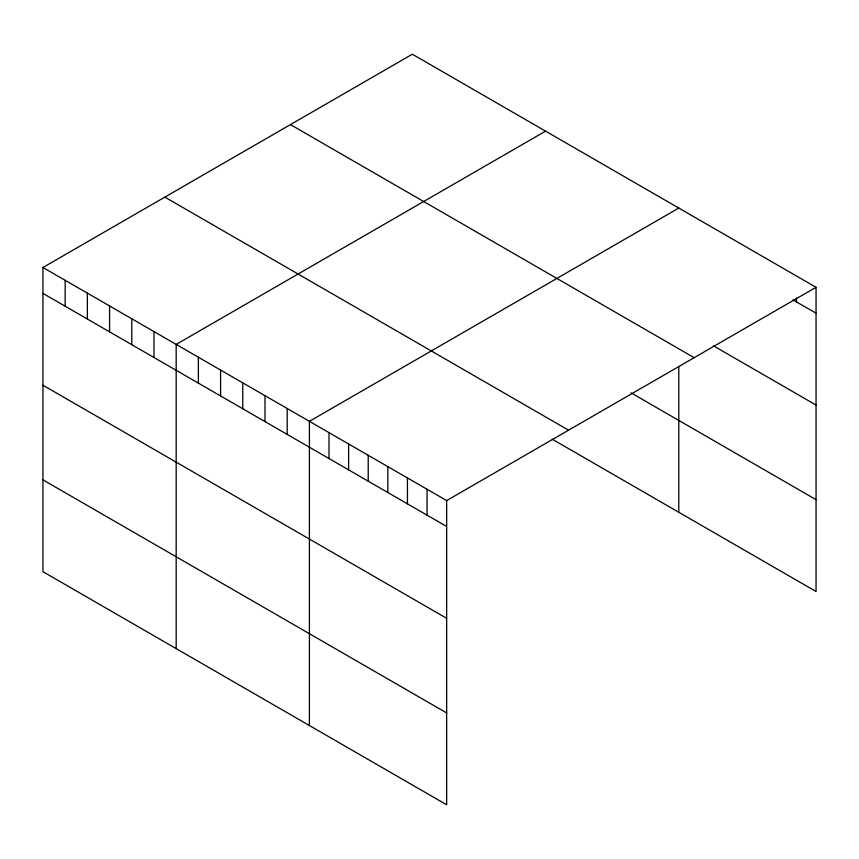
<?xml version="1.0" encoding="UTF-8"?>
<svg xmlns="http://www.w3.org/2000/svg" width="859" height="859" viewBox="0 0 859 859"><rect width="100%" height="100%" fill="white"/><g stroke="black" fill="none" stroke-linecap="round" stroke-linejoin="round"><path stroke-width="1.29" d="M42.95 267.493L446.659 500.572L446.659 804.776L42.95 571.697L42.95 267.493L412.341 54.224L816.05 287.303L816.05 591.507L552.23 439.196M545.562 131.137L176.17 344.405L176.17 648.609M678.793 208.061L309.401 421.318L309.401 725.533M446.659 500.572L816.05 287.303M792.986 299.888L816.05 313.202M713.389 345.78L816.05 405.051M290.439 124.598L694.147 357.677M631.054 392.864L816.05 499.67M164.853 197.108L568.561 430.187M42.95 293.391L446.659 526.47M42.95 385.229L446.659 618.308M42.95 479.859L446.659 712.938M796.443 297.998L796.443 301.885M678.793 366.535L678.793 512.265M427.052 489.243L427.052 515.153M407.445 477.926L407.445 503.825M387.838 466.609L387.838 492.508M368.221 455.281L368.221 481.19M348.614 443.963L348.614 469.862M329.008 432.646L329.008 458.545M287.196 408.508L287.196 434.407M264.991 395.688L264.991 421.586M242.786 382.867L242.786 408.766M220.58 370.046L220.58 395.945M198.375 357.226L198.375 383.125M153.965 331.585L153.965 357.484M131.771 318.764L131.771 344.674M109.565 305.944L109.565 331.853M87.36 293.134L87.36 319.033M65.155 280.313L65.155 306.212"/></g></svg>
